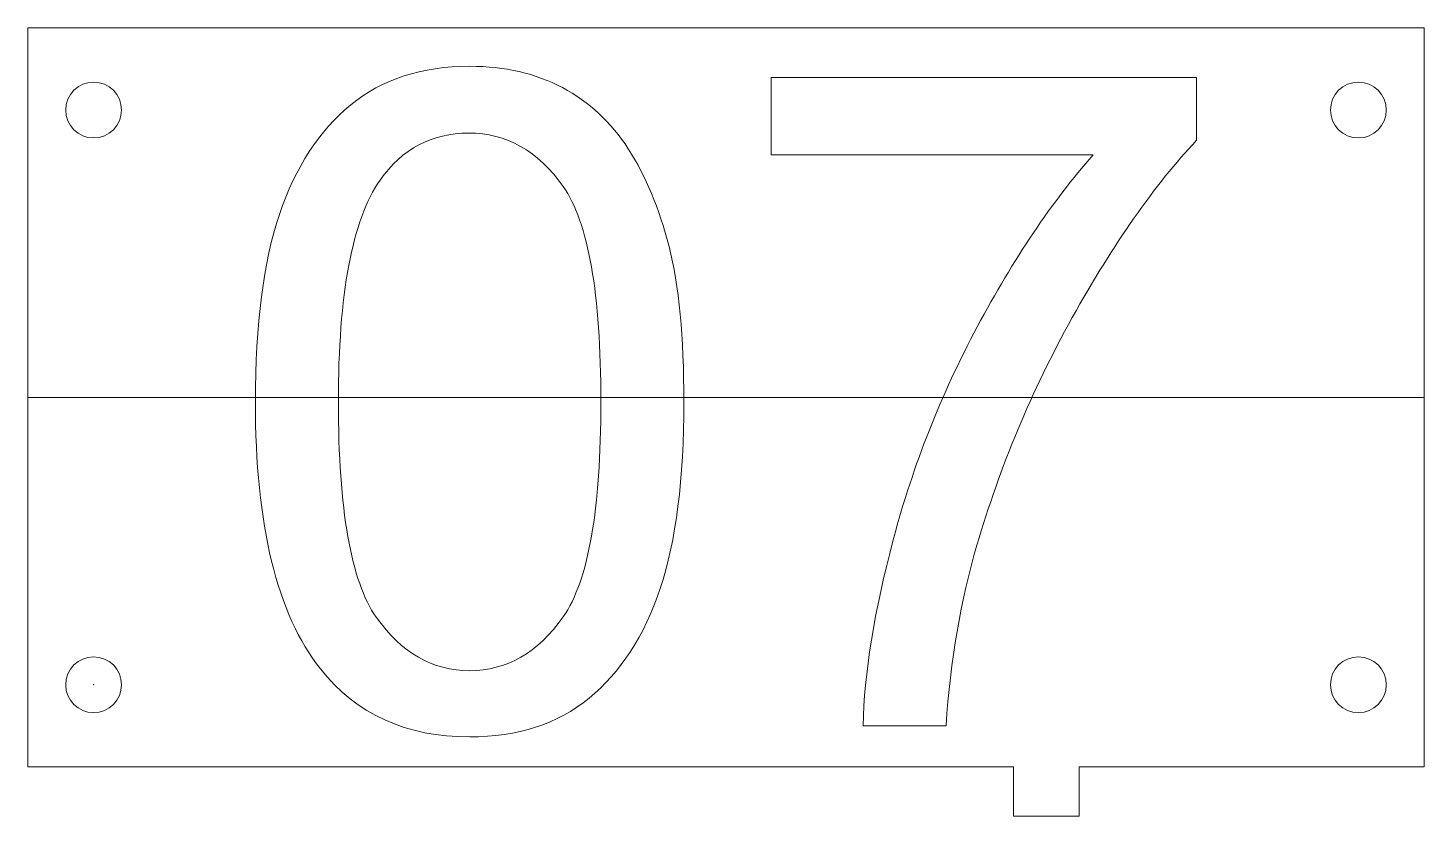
# Model space of a CAD drawing. Header units: millimetres. Extents: x 0 to 85, y -3 to 45.
import ezdxf
from ezdxf.lldxf.tags import DXFTag

# ---------------------------------------------------------------- set-up
doc = ezdxf.new("R2010")
doc.units = ezdxf.units.MM
doc.layers.add('1', color=7, linetype='Continuous', true_color=0xffffff)
doc.layers.add('61', color=7, linetype='Continuous', true_color=0xffffff)
tags = doc.linetypes.add('PHANTOM', pattern=[50.5, 18, -6.5, 6.5, -6.5, 6.5, -6.5]).pattern_tags.tags
tags[14:15] = [DXFTag(74, 4), DXFTag(75, 0), DXFTag(340, '0'), DXFTag(46, 0.0), DXFTag(50, 0.0), DXFTag(44, 0.0), DXFTag(45, 0.0)]
tags[12:13] = [DXFTag(74, 4), DXFTag(75, 0), DXFTag(340, '0'), DXFTag(46, 0.0), DXFTag(50, 0.0), DXFTag(44, 0.0), DXFTag(45, 0.0)]
tags[10:11] = [DXFTag(74, 4), DXFTag(75, 0), DXFTag(340, '0'), DXFTag(46, 0.0), DXFTag(50, 0.0), DXFTag(44, 0.0), DXFTag(45, 0.0)]
tags[8:9] = [DXFTag(74, 4), DXFTag(75, 0), DXFTag(340, '0'), DXFTag(46, 0.0), DXFTag(50, 0.0), DXFTag(44, 0.0), DXFTag(45, 0.0)]
tags[6:7] = [DXFTag(74, 4), DXFTag(75, 0), DXFTag(340, '0'), DXFTag(46, 0.0), DXFTag(50, 0.0), DXFTag(44, 0.0), DXFTag(45, 0.0)]
tags[4:5] = [DXFTag(74, 4), DXFTag(75, 0), DXFTag(340, '0'), DXFTag(46, 0.0), DXFTag(50, 0.0), DXFTag(44, 0.0), DXFTag(45, 0.0)]

msp = doc.modelspace()

# ---------------------------------------------------------------- linework, layer by layer
at = {"layer": '1', "color": 252, "linetype": 'Continuous', "lineweight": 13}
for p, q in [((0, 45), (0, 0)), ((85, 45), (0, 45)), ((0, 45), (0, 0)), ((85, 45), (0, 45)), ((85, 0), (85, 45)), ((85, 0), (85, 45)), ((0, 0), (60, 0)), ((0, 0), (60, 0)), ((60, 0), (60, -3)), ((60, 0), (60, -3)), ((64, 0), (85, 0)), ((64, -3), (64, 0)), ((64, -3), (64, 0)), ((64, 0), (85, 0)), ((60, -3), (64, -3)), ((60, -3), (64, -3))]:
    msp.add_line(p, q, dxfattribs=at)
at = {"layer": '1', "color": 163, "linetype": 'Continuous', "lineweight": 18}
for p, q in [((85, 45), (0, 45)), ((0, 45), (0, 0)), ((85, 0), (85, 45)), ((0, 0), (60, 0)), ((60, -3), (60, 0)), ((64, 0), (64, -3)), ((64, 0), (85, 0)), ((64, -3), (60, -3))]:
    msp.add_line(p, q, dxfattribs=at)
at = {"layer": '1', "color": 163, "linetype": 'PHANTOM', "lineweight": 18}
msp.add_line((0, 22.5), (85, 22.5), dxfattribs=at)
at = {"layer": '1', "color": 252, "linetype": 'Continuous', "lineweight": 13}
for centre in [(4, 40), (4, 40), (81, 40), (81, 40), (4, 5), (4, 5), (81, 5), (81, 5)]:
    msp.add_circle(centre, 1.7, dxfattribs=at)
for points, knots in [([(15.314, 33.644), (14.34, 30.763), (13.848, 26.957), (13.848, 14.712), (15.166, 9.294), (20.008, 3.193), (23.04, 1.821), (29.826, 1.821), (32.248, 2.606), (36.084, 5.753), (37.528, 7.976), (39.456, 13.745), (39.934, 17.536), (39.934, 26.187), (39.639, 29.339), (38.428, 34.018), (37.609, 36.001), (35.498, 39.259), (34.164, 40.503), (30.919, 42.224), (29.04, 42.664), (23.981, 42.664), (21.567, 41.878), (17.731, 38.747), (16.288, 36.525), (15.314, 33.644)], [0, 0, 0, 0, 0.07926, 0.07926, 0.205144, 0.205144, 0.309801, 0.309801, 0.389349, 0.389349, 0.4691, 0.4691, 0.548581, 0.548581, 0.615716, 0.615716, 0.682795, 0.682795, 0.749873, 0.749873, 0.817093, 0.817093, 0.908429, 0.908429, 1, 1, 1, 1]), ([(15.314, 33.644), (16.288, 36.525), (17.731, 38.747), (21.567, 41.878), (23.981, 42.664), (29.04, 42.664), (30.919, 42.224), (34.164, 40.503), (35.498, 39.259), (37.609, 36.001), (38.428, 34.018), (39.639, 29.339), (39.934, 26.187), (39.934, 17.536), (39.456, 13.745), (37.528, 7.976), (36.084, 5.753), (32.248, 2.606), (29.826, 1.821), (23.04, 1.821), (20.008, 3.193), (15.166, 9.294), (13.848, 14.712), (13.848, 26.957), (14.34, 30.763), (15.314, 33.644)], [0, 0, 0, 0, 0.091571, 0.091571, 0.182907, 0.182907, 0.250127, 0.250127, 0.317205, 0.317205, 0.384284, 0.384284, 0.451419, 0.451419, 0.5309, 0.5309, 0.610651, 0.610651, 0.690199, 0.690199, 0.794856, 0.794856, 0.92074, 0.92074, 1, 1, 1, 1]), ([(21.436, 35.731), (22.786, 37.638), (24.587, 38.596), (29.13, 38.596), (31.045, 37.515), (34.119, 33.183), (34.884, 28.807), (34.884, 15.678), (34.123, 11.315), (31.045, 6.944), (29.146, 5.856), (24.636, 5.856), (22.746, 6.944), (21.207, 9.113)], [0, 0, 0, 0, 0.164766, 0.164766, 0.332528, 0.332528, 0.499869, 0.499869, 0.666378, 0.666378, 0.832886, 0.832886, 1, 1, 1, 1]), ([(21.207, 9.113), (22.746, 6.944), (24.636, 5.856), (29.146, 5.856), (31.045, 6.944), (34.123, 11.315), (34.884, 15.678), (34.884, 28.807), (34.119, 33.183), (31.045, 37.515), (29.13, 38.596), (24.587, 38.596), (22.786, 37.638), (21.436, 35.731)], [0, 0, 0, 0, 0.167114, 0.167114, 0.333622, 0.333622, 0.500131, 0.500131, 0.667472, 0.667472, 0.835234, 0.835234, 1, 1, 1, 1]), ([(71.152, 38.162), (68.606, 35.453), (66.083, 31.848), (61.076, 22.864), (59.168, 18.233), (56.795, 10.145), (56.173, 6.486), (55.895, 2.5)], [0, 0, 0, 0, 0.369341, 0.369341, 0.738967, 0.738967, 1, 1, 1, 1]), ([(55.895, 2.5), (56.173, 6.486), (56.795, 10.145), (59.168, 18.233), (61.076, 22.864), (66.083, 31.848), (68.606, 35.453), (71.152, 38.162)], [0, 0, 0, 0, 0.261033, 0.261033, 0.630659, 0.630659, 1, 1, 1, 1]), ([(50.853, 2.5), (50.902, 5.643), (51.518, 9.451), (53.889, 18.362), (55.587, 22.658), (60.004, 30.935), (62.353, 34.421), (64.849, 37.262)], [0, 0, 0, 0, 0.33268, 0.33268, 0.666083, 0.666083, 1, 1, 1, 1]), ([(64.849, 37.262), (62.353, 34.421), (60.004, 30.935), (55.587, 22.658), (53.889, 18.362), (51.518, 9.451), (50.902, 5.643), (50.853, 2.5)], [0, 0, 0, 0, 0.333917, 0.333917, 0.66732, 0.66732, 1, 1, 1, 1]), ([(21.207, 9.113), (19.668, 11.291), (18.899, 15.661), (18.899, 28.79), (19.742, 33.292), (21.436, 35.731)], [0, 0, 0, 0, 0.5, 0.5, 1, 1, 1, 1]), ([(21.436, 35.731), (19.742, 33.292), (18.899, 28.79), (18.899, 15.661), (19.668, 11.291), (21.207, 9.113)], [0, 0, 0, 0, 0.5, 0.5, 1, 1, 1, 1])]:
    msp.add_open_spline(points, degree=3, knots=knots, dxfattribs=at)
at = {"layer": '1', "color": 163, "linetype": 'Continuous', "lineweight": 18}
for points, knots in [([(15.314, 33.644), (14.34, 30.763), (13.848, 26.957), (13.848, 14.712), (15.166, 9.294), (20.008, 3.193), (23.04, 1.821), (29.826, 1.821), (32.248, 2.606), (36.084, 5.753), (37.528, 7.976), (39.456, 13.745), (39.934, 17.536), (39.934, 26.187), (39.639, 29.339), (38.428, 34.018), (37.609, 36.001), (35.498, 39.259), (34.164, 40.503), (30.919, 42.224), (29.04, 42.664), (23.981, 42.664), (21.567, 41.878), (17.731, 38.747), (16.288, 36.525), (15.314, 33.644)], [0, 0, 0, 0, 0.07926, 0.07926, 0.205144, 0.205144, 0.309801, 0.309801, 0.389349, 0.389349, 0.4691, 0.4691, 0.548581, 0.548581, 0.615716, 0.615716, 0.682795, 0.682795, 0.749873, 0.749873, 0.817093, 0.817093, 0.908429, 0.908429, 1, 1, 1, 1]), ([(45.254, 41.984), (45.254, 40.41), (45.254, 38.836), (45.254, 37.262), (51.786, 37.262), (58.317, 37.262), (64.849, 37.262), (62.353, 34.421), (60.004, 30.935), (55.587, 22.658), (53.889, 18.362), (51.518, 9.451), (50.902, 5.643), (50.853, 2.5), (52.533, 2.5), (54.214, 2.5), (55.895, 2.5), (56.173, 6.486), (56.795, 10.145), (59.168, 18.233), (61.076, 22.864), (66.083, 31.848), (68.606, 35.453), (71.152, 38.162), (71.152, 39.436), (71.152, 40.71), (71.152, 41.984), (62.519, 41.984), (53.887, 41.984), (45.254, 41.984)], [0, 0, 0, 0, 0.033634, 0.033634, 0.033634, 0.173184, 0.173184, 0.173184, 0.263289, 0.263289, 0.353255, 0.353255, 0.443026, 0.443026, 0.443026, 0.478801, 0.478801, 0.478801, 0.558085, 0.558085, 0.670353, 0.670353, 0.782534, 0.782534, 0.782534, 0.810503, 0.810503, 0.810503, 1, 1, 1, 1]), ([(21.207, 9.113), (19.668, 11.291), (18.899, 15.661), (18.899, 28.79), (19.742, 33.292), (21.436, 35.731), (22.786, 37.638), (24.587, 38.596), (29.13, 38.596), (31.045, 37.515), (34.119, 33.183), (34.884, 28.807), (34.884, 15.678), (34.123, 11.315), (31.045, 6.944), (29.146, 5.856), (24.636, 5.856), (22.746, 6.944), (21.207, 9.113)], [0, 0, 0, 0, 0.207232, 0.207232, 0.414463, 0.414463, 0.414463, 0.51094, 0.51094, 0.60917, 0.60917, 0.707155, 0.707155, 0.804652, 0.804652, 0.902149, 0.902149, 1, 1, 1, 1])]:
    msp.add_open_spline(points, degree=3, knots=knots, dxfattribs=at)
at = {"layer": '1', "color": 252, "linetype": 'Continuous', "lineweight": 13}
for points in [[(71.152, 41.984), (62.519, 41.984), (53.887, 41.984), (45.254, 41.984)], [(45.254, 41.984), (45.254, 40.41), (45.254, 38.836), (45.254, 37.262)], [(45.254, 37.262), (45.254, 38.836), (45.254, 40.41), (45.254, 41.984)], [(45.254, 41.984), (53.887, 41.984), (62.519, 41.984), (71.152, 41.984)], [(71.152, 38.162), (71.152, 39.436), (71.152, 40.71), (71.152, 41.984)], [(71.152, 41.984), (71.152, 40.71), (71.152, 39.436), (71.152, 38.162)], [(64.849, 37.262), (58.317, 37.262), (51.786, 37.262), (45.254, 37.262)], [(45.254, 37.262), (51.786, 37.262), (58.317, 37.262), (64.849, 37.262)], [(55.895, 2.5), (54.214, 2.5), (52.533, 2.5), (50.853, 2.5)], [(50.853, 2.5), (52.533, 2.5), (54.214, 2.5), (55.895, 2.5)]]:
    msp.add_open_spline(points, degree=3, dxfattribs=at)
at = {"layer": '1', "color": 163, "linetype": 'Continuous', "lineweight": 18}
msp.add_point((4, 5), dxfattribs=at)
at = {"layer": '61', "color": 43, "linetype": 'Continuous', "lineweight": 18}
msp.add_point((0, 0), dxfattribs=at)

doc.saveas('drawing.dxf')
